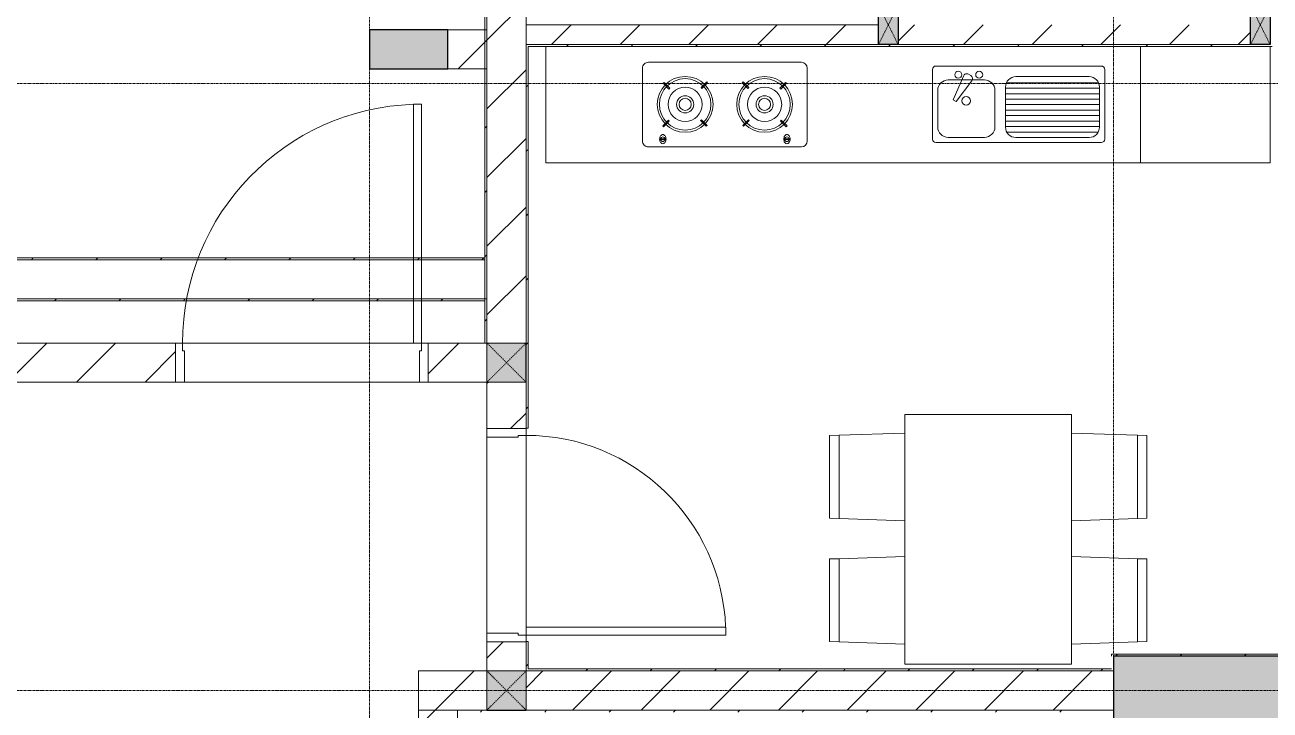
# Model space of a CAD drawing. Header units: millimetres. Extents: x 5121 to 246734, y -48180 to 129206.
# Drawn here: x 116493 to 122853, y 69837 to 73337 of the extents above; entities that cross this region are included whole.
import ezdxf

# ---------------------------------------------------------------- set-up
doc = ezdxf.new("R2010")
doc.units = ezdxf.units.MM
doc.linetypes.add('Dash', pattern=[6, 3, -3])
doc.linetypes.add('Grid Line', pattern=[22.225, 12.7, -3.175, 3.175, -3.175])
for name, color, linetype, lineweight in [('0-1', 7, 'Continuous', 5), ('A-DETL-GENF', 92, 'Continuous', 9), ('A-DOOR', 31, 'Continuous', 9), ('A-DOOR-FRAM', 31, 'Continuous', 9), ('A-FLOR', 192, 'Continuous', 9), ('A-FLOR-1', 50, 'Continuous', 9), ('A-WALL', 113, 'Continuous', 9), ('A-WALL-1', 250, 'Continuous', 18), ('A-WALL-PATT-1', 9, 'Continuous', 9), ('A-WALL-PATT-2', 50, 'Continuous', 9), ('A-WALL-PATT-3', 111, 'Continuous', 9), ('I-FURN', 30, 'Continuous', 9), ('I-FURN-1', 253, 'Continuous', 9), ('S-COLS', 52, 'Continuous', 9), ('S-COLS-1', 7, 'Continuous', 5), ('S-COLS-2', 10, 'Continuous', 25), ('S-COLS-3', 50, 'Continuous', 9), ('S-COLS-4', 253, 'Continuous', 9), ('S-COLS-5', 52, 'Continuous', 25), ('S-COLS-6', 52, 'Dash', 9), ('S-COLS-HDLN', 52, 'Dash', 9), ('S-COLS-HDLN-1', 50, 'Dash', 9), ('S-GRID-1', 1, 'Grid Line', 9)]:
    doc.layers.add(name, color=color, linetype=linetype, lineweight=lineweight)
pattern_1 = [(45, (0, 0), (-175.3625, 175.3625), [])]
pattern_2 = [(45, (0, 0), (-164.40233, 164.40233), [])]

# ---------------------------------------------------------------- blocks, each defined once
blk = doc.blocks.new('NCV_TKTC_KET CAU_rvt-1-TKCS_MB TỔNG THỂ TẦNG 1')
at = {"layer": 'S-COLS-1'}
for points in [[(118652.6, 73111.9), (118652.6, 73311.9), (118252.6, 73311.9), (118252.6, 73111.9)], [(122852.6, 69761.9), (123352.6, 69761.9), (123352.4, 70111.9), (122052.6, 70111.9), (122052.6, 69761.9), (122752.6, 69761.9)]]:
    blk.add_hatch(color=256, dxfattribs=at).paths.add_polyline_path(points)
at = {"layer": 'S-COLS-2'}
for p, q in [((118252.6, 73311.9), (118252.6, 73111.9)), ((118652.6, 73311.9), (118252.6, 73311.9)), ((118652.6, 73111.9), (118652.6, 73311.9)), ((118252.6, 73111.9), (118652.6, 73111.9)), ((123352.6, 70111.9), (122052.6, 70111.9)), ((122052.6, 70111.9), (122052.6, 69761.9))]:
    blk.add_line(p, q, dxfattribs=at)
blk = doc.blocks.new('HE BEP A1 - HE BEP A 2-V112-TKCS_MB TỔNG THỂ TẦNG 1')
at = {"layer": 'I-FURN'}
for p, q in [((0, 0), (662.4, 0)), ((0, -594.4), (0, 0)), ((662.4, 0), (662.4, -594.4)), ((662.4, 0), (662.4, -594.4)), ((3700, 0), (662.4, 0)), ((3700, -594.4), (3700, 0)), ((3700, -594.4), (3700, 0)), ((844.9, -120.7), (844.9, -476.9)), ((1706.9, -103.2), (862.4, -103.2)), ((1724.4, -476.9), (1724.4, -120.7)), ((2364, -483.2), (2364, -111.2)), ((3175.6, -81.2), (2394, -81.2)), ((2451.6, -118.3), (2484.1, -118.3)), ((2451.6, -122.3), (2451.6, -118.3)), ((2484.1, -122.3), (2451.6, -122.3)), ((2484.1, -118.3), (2484.1, -122.3)), ((3085.5, -118.3), (3085.5, -122.3)), ((3118, -118.3), (3085.5, -118.3)), ((3085.5, -122.3), (3118, -122.3)), ((3118, -122.3), (3118, -118.3)), ((3205.6, -483.2), (3205.6, -111.2)), ((871.5, -386.8), (871.5, -182.3)), ((871.5, -184.9), (1351.6, -184.9)), ((877.9, -156.9), (1345.2, -156.9)), ((924.9, -128.9), (1298.3, -128.9)), ((1351.6, -182.3), (1351.6, -386.8)), ((1405.6, -369.9), (1405.6, -183.2)), ((1459, -129.9), (1644.4, -129.9)), ((1697.8, -183.2), (1697.8, -369.9)), ((2471.8, -183.9), (2467.4, -188.3)), ((2467.4, -188.3), (2496.5, -217.4)), ((2500.9, -213), (2471.8, -183.9)), ((2689.3, -186.7), (2660.2, -215.8)), ((2693.7, -191.1), (2689.3, -186.7)), ((2875.9, -191.1), (2880.3, -186.7)), ((2880.3, -186.7), (2909.4, -215.8)), ((3068.7, -213), (3097.9, -183.9)), ((3102.3, -188.3), (3073.1, -217.4)), ((3097.9, -183.9), (3102.3, -188.3)), ((871.5, -212.9), (1351.6, -212.9)), ((871.5, -240.9), (1351.6, -240.9)), ((2496.5, -217.4), (2500.9, -213)), ((2660.2, -215.8), (2664.6, -220.2)), ((2664.6, -220.2), (2693.7, -191.1)), ((2905, -220.2), (2875.9, -191.1)), ((2909.4, -215.8), (2905, -220.2)), ((3073.1, -217.4), (3068.7, -213)), ((871.5, -268.9), (1351.6, -268.9)), ((871.5, -296.9), (1351.6, -296.9)), ((1602.7, -313.4), (1523.8, -418.4)), ((1618.1, -322.3), (1602.7, -313.4)), ((871.5, -324.9), (1351.6, -324.9)), ((871.5, -352.9), (1351.6, -352.9)), ((871.5, -380.9), (1351.6, -380.9)), ((1566.6, -443.1), (1618.1, -322.3)), ((2470.1, -405.9), (2499.2, -376.7)), ((2503.6, -381.1), (2474.5, -410.3)), ((2499.2, -376.7), (2503.6, -381.1)), ((2663, -383.9), (2667.3, -379.5)), ((2667.3, -379.5), (2696.5, -408.6)), ((2902.3, -379.5), (2873.2, -408.6)), ((2906.7, -383.9), (2902.3, -379.5)), ((3070.4, -376.7), (3066, -381.1)), ((3066, -381.1), (3095.1, -410.3)), ((3099.5, -405.9), (3070.4, -376.7)), ((876.4, -408.9), (1346.8, -408.9)), ((1298.3, -440.1), (924.9, -440.1)), ((1644.4, -423.2), (1459, -423.2)), ((1541.1, -452.3), (1528.6, -445.1)), ((2474.5, -410.3), (2470.1, -405.9)), ((2692.1, -413), (2663, -383.9)), ((2696.5, -408.6), (2692.1, -413)), ((2873.2, -408.6), (2877.5, -413)), ((2877.5, -413), (2906.7, -383.9)), ((3095.1, -410.3), (3099.5, -405.9)), ((862.4, -494.4), (1706.9, -494.4)), ((3175.6, -513.2), (2394, -513.2))]:
    blk.add_line(p, q, dxfattribs=at)
for centre, radius in [((2581.9, -298.5), 142.6), ((2581.9, -298.5), 131.3), ((2987.7, -298.5), 142.6), ((2987.7, -298.5), 131.3), ((2581.9, -298.5), 87.2), ((2987.7, -298.5), 87.2), ((1552.8, -316.6), 22.2), ((2581.9, -298.5), 43.6), ((2581.9, -298.5), 30.9), ((2987.7, -298.5), 43.6), ((2987.7, -298.5), 30.9), ((1485.9, -449.9), 17.8), ((1592.6, -449.9), 17.8)]:
    blk.add_circle(centre, radius, dxfattribs=at)
for centre, radius, start, end in [((862.4, -120.7), 17.5, 90, 180), ((1706.9, -120.7), 17.5, 0, 90), ((2394, -111.2), 30, 90, 180), ((2485.1, -120.7), 33.5, 163.94189, 180), ((2485.1, -120.7), 33.5, 180, 196.05811), ((2476.6, -118.2), 24.7, 145.20397, 163.94189), ((2467.8, -120.3), 11.6, 9.71775, 170.28225), ((2467.8, -120.3), 11.6, 189.9102, 350.0898), ((2471.3, -114.5), 18.1, 120.79762, 145.20397), ((2467.9, -108.8), 11.5, 90, 120.79762), ((2467.9, -108.8), 11.5, 59.20238, 90), ((2464.5, -114.5), 18.1, 34.79603, 59.20238), ((2459.1, -118.2), 24.7, 16.05811, 34.79603), ((2450.6, -120.7), 33.5, 0, 16.05811), ((2450.6, -120.7), 33.5, 343.94189, 0), ((3119, -120.7), 33.5, 163.94189, 180), ((3119, -120.7), 33.5, 180, 196.05811), ((3110.5, -118.2), 24.7, 145.20397, 163.94189), ((3105.2, -114.5), 18.1, 120.79762, 145.20397), ((3101.8, -120.3), 11.6, 9.71775, 170.28225), ((3101.8, -120.3), 11.6, 189.9102, 350.0898), ((3101.8, -108.8), 11.5, 90, 120.79762), ((3101.8, -108.8), 11.5, 59.20238, 90), ((3098.4, -114.5), 18.1, 34.79603, 59.20238), ((3093, -118.2), 24.7, 16.05811, 34.79603), ((3084.5, -120.7), 33.5, 0, 16.05811), ((3084.5, -120.7), 33.5, 343.94189, 0), ((3175.6, -111.2), 30, 360, 90), ((924.9, -182.3), 53.3, 90, 180), ((1298.3, -182.3), 53.3, 0, 90), ((1459, -183.2), 53.3, 90, 180), ((1644.4, -183.2), 53.3, 0, 90), ((2476.6, -123.1), 24.7, 196.05811, 214.79603), ((2471.3, -126.9), 18.1, 214.79603, 239.20238), ((2467.9, -132.6), 11.5, 239.20238, 270), ((2467.9, -132.6), 11.5, 270, 300.79762), ((2464.5, -126.9), 18.1, 300.79762, 325.20397), ((2459.1, -123.1), 24.7, 325.20397, 343.94189), ((3110.5, -123.1), 24.7, 196.05811, 214.79603), ((3105.2, -126.9), 18.1, 214.79603, 239.20238), ((3101.8, -132.6), 11.5, 239.20238, 270), ((3101.8, -132.6), 11.5, 270, 300.79762), ((3098.4, -126.9), 18.1, 300.79762, 325.20397), ((3093, -123.1), 24.7, 325.20397, 343.94189), ((1459, -369.9), 53.3, 180, 270), ((1644.4, -369.9), 53.3, 270, 0), ((924.9, -386.8), 53.3, 180, 270), ((1298.3, -386.8), 53.3, 270, 0), ((1537.5, -429.7), 17.8, 140.53825, 240.0479), ((1549.9, -436.9), 17.8, 240.0479, 339.46209), ((862.4, -476.9), 17.5, 180, 270), ((1706.9, -476.9), 17.5, 270, 0), ((2394, -483.2), 30, 180, 270), ((3175.6, -483.2), 30, 270, 0)]:
    blk.add_arc(centre, radius, start, end, dxfattribs=at)
at = {"layer": 'I-FURN-1'}
for p, q in [((0, 0), (3700, 0)), ((0, -594.4), (0, 0)), ((3700, 0), (3700, -594.4))]:
    blk.add_line(p, q, dxfattribs=at)
blk = doc.blocks.new('G1_SOF - BO TRU - 100x200-V75-TKCS_MB TỔNG THỂ TẦNG 1')
at = {"layer": 'S-COLS-3'}
blk.add_hatch(color=256, dxfattribs=at).paths.add_polyline_path([(-50, 0), (-49.6, -100), (50, -100), (50, 100), (-50, 98.4), (-50, 47)])
at = {"layer": 'S-COLS-2'}
for p, q in [((-50, 100), (50, 100)), ((-50, -100), (-50, 100)), ((50, 100), (50, -100)), ((50, -100), (-50, -100))]:
    blk.add_line(p, q, dxfattribs=at)
at = {"layer": 'S-COLS-HDLN-1'}
for p, q in [((50, -100), (-50, 100)), ((-50, -100), (50, 100))]:
    blk.add_line(p, q, dxfattribs=at)
blk = doc.blocks.new('RES_BAN AN 1 - RES_BAN AN 1-V27-TKCS_MB TỔNG THỂ TẦNG 1')
at = {"layer": 'I-FURN-1'}
for p, q in [((-425, 0), (-425, -1275)), ((425, 0), (-425, 0)), ((425, -1275), (425, 0)), ((-761.9, -113.5), (-809.6, -115.1)), ((-809.6, -115.1), (-809.6, -536.9)), ((-761.9, -113.5), (-425, -102.3)), ((-761.9, -538.5), (-761.9, -113.5)), ((-761.9, -538.5), (-761.9, -113.5)), ((-425, -102.3), (-425, -549.7)), ((425, -102.3), (425, -549.7)), ((761.9, -113.5), (425, -102.3)), ((761.9, -538.5), (761.9, -113.5)), ((761.9, -113.5), (761.9, -538.5)), ((809.6, -115.1), (761.9, -113.5)), ((809.6, -536.9), (809.6, -115.1)), ((-809.6, -536.9), (-761.9, -538.5)), ((-425, -549.7), (-761.9, -538.5)), ((425, -549.7), (761.9, -538.5)), ((761.9, -538.5), (809.6, -536.9)), ((-809.6, -745.3), (-761.9, -743.8)), ((-809.6, -1167.2), (-809.6, -745.3)), ((-761.9, -743.8), (-425, -732.5)), ((-761.9, -1168.8), (-761.9, -743.8)), ((-761.9, -743.8), (-761.9, -1168.8)), ((-425, -732.5), (-425, -1180)), ((425, -732.5), (425, -1180)), ((761.9, -743.8), (425, -732.5)), ((761.9, -743.8), (809.6, -745.3)), ((761.9, -1168.8), (761.9, -743.8)), ((761.9, -1168.8), (761.9, -743.8)), ((809.6, -745.3), (809.6, -1167.2)), ((-761.9, -1168.8), (-809.6, -1167.2)), ((-425, -1180), (-761.9, -1168.8)), ((425, -1180), (761.9, -1168.8)), ((809.6, -1167.2), (761.9, -1168.8)), ((-425, -1275), (425, -1275))]:
    blk.add_line(p, q, dxfattribs=at)
blk = doc.blocks.new('NCV_TKTC_TANG 1_rvt-1-TKCS_MB TỔNG THỂ TẦNG 1')
at = {"layer": 'A-WALL-PATT-1'}
h = blk.add_hatch(dxfattribs=at)
h.set_pattern_fill('FP_2', color=256, style=0, pattern_type=2)
h.set_pattern_definition(pattern_1)
h.paths.add_polyline_path([(120565.8, 73236.9), (120852.6, 73236.9), (120852.6, 73336.9), (119052.6, 73336.9), (119052.6, 73236.9), (120352.6, 73236.9)])
h = blk.add_hatch(dxfattribs=at)
h.set_pattern_fill('FP_2', color=256, style=0, pattern_type=2)
h.set_pattern_definition(pattern_1)
h.paths.add_polyline_path([(121800.5, 73236.9), (122752.6, 73236.9), (122752.6, 73336.9), (120952.6, 73336.9), (120952.6, 73236.9), (121183.2, 73236.9)])
at = {"layer": 'A-WALL-PATT-2'}
h = blk.add_hatch(dxfattribs=at)
h.set_pattern_fill('FP_10', color=256, style=0, pattern_type=2)
h.set_pattern_definition(pattern_2)
h.paths.add_polyline_path([(119052.6, 70036.9), (119062.6, 70037.2), (119062.6, 70187.4), (119052.6, 70187.4)])
h.paths.add_polyline_path([(119062.6, 71277.4), (119062.6, 73236.9), (119052.6, 73236.9), (119052.6, 71277.4)])
h = blk.add_hatch(dxfattribs=at)
h.set_pattern_fill('FP_10', color=256, style=0, pattern_type=2)
h.set_pattern_definition(pattern_2)
h.paths.add_polyline_path([(121183.2, 73226.9), (122862.6, 73229.2), (122862.6, 73236.9), (119062.6, 73236.9), (119062.6, 73226.9), (120997.4, 73226.9)])
h = blk.add_hatch(dxfattribs=at)
h.set_pattern_fill('FP_10', color=256, style=0, pattern_type=2)
h.set_pattern_definition(pattern_2)
h.paths.add_polyline_path([(122752.6, 70111.9), (123352.4, 70111.9), (123350.8, 70121.9), (122042.4, 70121.9), (122042.4, 70111.9), (122417.9, 70111.9)])
h = blk.add_hatch(dxfattribs=at)
h.set_pattern_fill('FP_10', color=256, style=0, pattern_type=2)
h.set_pattern_definition(pattern_2)
h.paths.add_polyline_path([(119062.6, 70036.9), (122042.4, 70036.9), (122042.4, 70046.9), (119062.6, 70046.9), (119062.6, 70037.2)])
h = blk.add_hatch(dxfattribs=at)
h.set_pattern_fill('FP_10', color=256, style=0, pattern_type=2)
h.set_pattern_definition(pattern_2)
h.paths.add_polyline_path([(118707.6, 66946.9), (118712.6, 66946.9), (118712.6, 69836.9), (118702.6, 69836.9), (118702.6, 66946.9)])
h = blk.add_hatch(dxfattribs=at)
h.set_pattern_fill('FP_10', color=256, style=0, pattern_type=2)
h.set_pattern_definition(pattern_2)
h.paths.add_polyline_path([(119627.9, 69826.9), (122052.6, 69826.9), (122052.6, 69836.9), (118712.6, 69836.7), (118713.8, 69826.9), (119283.6, 69826.9)])
at = {"layer": 'A-FLOR-1'}
for p, q in [((119052.6, 71277.4), (119052.6, 70187.4)), ((119052.7, 70187.4), (119052.7, 71277.4)), ((118852.7, 71230.3), (118852.7, 70230.3)), ((122052.4, 70036.9), (122052.4, 70111.9))]:
    blk.add_line(p, q, dxfattribs=at)
at = {"layer": 'A-WALL-1'}
for p, q in [((120852.6, 73336.9), (119052.6, 73336.9)), ((119052.6, 73336.9), (119052.6, 73236.9)), ((119052.6, 73236.9), (120852.6, 73236.9)), ((119062.6, 73236.9), (119052.6, 73236.9)), ((119052.6, 73236.9), (119052.6, 71277.4)), ((120852.6, 73236.9), (119062.6, 73236.9)), ((119062.6, 71277.4), (119062.6, 73226.9)), ((119062.6, 73226.9), (122862.6, 73226.9)), ((120952.6, 73236.9), (122752.6, 73236.9)), ((122752.6, 73236.9), (120952.6, 73236.9)), ((119052.6, 71277.4), (119062.6, 71277.4)), ((119062.6, 70187.4), (119052.6, 70187.4)), ((119052.6, 70187.4), (119052.6, 70036.9)), ((119062.6, 70046.9), (119062.6, 70187.4)), ((123352.4, 70121.9), (122042.4, 70121.9)), ((122042.4, 70121.9), (122042.4, 70111.9)), ((122052.4, 70111.9), (123352.4, 70111.9)), ((119052.6, 70036.9), (119062.6, 70036.9)), ((122042.4, 70046.9), (119062.6, 70046.9)), ((119062.6, 70036.9), (122042.4, 70036.9))]:
    blk.add_line(p, q, dxfattribs=at)
at = {"layer": 'I-FURN-1', "rotation": 180}
for name, p in [('HE BEP A1 - HE BEP A 2-V112-TKCS_MB TỔNG THỂ TẦNG 1', (122852.6, 72632.6)), ('RES_BAN AN 1 - RES_BAN AN 1-V27-TKCS_MB TỔNG THỂ TẦNG 1', (121412.6, 70071.9))]:
    blk.add_blockref(name, p, dxfattribs=at)
at = {"layer": 'S-COLS-4', "rotation": 180}
for p in [(120902.6, 73336.9), (122802.6, 73336.9)]:
    blk.add_blockref('G1_SOF - BO TRU - 100x200-V75-TKCS_MB TỔNG THỂ TẦNG 1', p, dxfattribs=at)
blk = doc.blocks.new('FD_01 - FD_01-1200x2200mm-V1-TKCS_MB TỔNG THỂ TẦNG 1')
at = {"layer": 'A-DETL-GENF'}
for p, q in [((570, 100), (570, 1320)), ((570, 1320), (610, 1320)), ((610, 1320), (610, 100)), ((610, 100), (570, 100))]:
    blk.add_line(p, q, dxfattribs=at)
blk.add_arc((610, 100), 1220, 91.87889, 180, dxfattribs=at)
at = {"layer": 'A-DOOR-FRAM'}
for p, q in [((-610, 100), (-645, 100)), ((-645, 100), (-645, -100)), ((-610, 60), (-610, 100)), ((645, 100), (610, 100)), ((610, 100), (610, 60)), ((645, -100), (645, 100)), ((-600, 60), (-610, 60)), ((-600, -100), (-600, 60)), ((610, 60), (600, 60)), ((600, 60), (600, -100)), ((-645, -100), (-600, -100)), ((600, -100), (645, -100))]:
    blk.add_line(p, q, dxfattribs=at)
blk = doc.blocks.new('FD_05 - FD_05-1000x2200mm-835434-TKCS_MB TỔNG THỂ TẦNG 1')
at = {"layer": 'A-DETL-GENF'}
for p, q in [((470, 100), (470, 1120)), ((470, 1120), (510, 1120)), ((510, 1120), (510, 100)), ((510, 100), (470, 100))]:
    blk.add_line(p, q, dxfattribs=at)
blk.add_arc((510, 100), 1020, 92.24747, 180, dxfattribs=at)
at = {"layer": 'A-DOOR-FRAM'}
for p, q in [((-510, 100), (-545, 100)), ((-545, 100), (-545, -100)), ((-510, 60), (-510, 100)), ((545, 100), (510, 100)), ((510, 100), (510, 60)), ((545, -100), (545, 100)), ((-500, 60), (-510, 60)), ((-500, -100), (-500, 60)), ((510, 60), (500, 60)), ((500, 60), (500, -100)), ((-545, -100), (-500, -100)), ((500, -100), (545, -100))]:
    blk.add_line(p, q, dxfattribs=at)
blk = doc.blocks.new('G1_SOF - BO TRU - 200x200-3051103-TKCS_MB TỔNG THỂ TẦNG 1')
at = {"layer": 'S-COLS-HDLN'}
for p, q in [((-100, -100), (100, 100)), ((100, -100), (-100, 100))]:
    blk.add_line(p, q, dxfattribs=at)

msp = doc.modelspace()

# ---------------------------------------------------------------- hatches: boundary and pattern name
at = {"layer": 'A-WALL-PATT-3'}
h = msp.add_hatch(dxfattribs=at)
h.set_pattern_fill('FP_43', color=256, style=0, pattern_type=2)
h.set_pattern_definition(pattern_2)
h.paths.add_polyline_path([(118852.5, 71711.9), (118852.5, 73111.9), (118842.5, 73111.9), (118842.5, 71711.9)])
h.paths.add_polyline_path([(118852.5, 73311.9), (118852.5, 74506.9), (118842.5, 74506.4), (118842.5, 73311.9), (118847.1, 73311.9)])
h = msp.add_hatch(dxfattribs=at)
h.set_pattern_fill('FP_1', color=256, style=0, pattern_type=2)
h.set_pattern_definition(pattern_1)
h.paths.add_polyline_path([(118852.5, 70036.9), (119052.5, 70036.9), (119052.5, 70185.3), (118852.5, 70185.3), (118852.5, 70042.8)])
h.paths.add_polyline_path([(118852.7, 71275.3), (119052.5, 71277.4), (119052.5, 71511.9), (118852.5, 71511.9), (118852.6, 71275.3)])
h.paths.add_polyline_path([(118852.5, 71711.9), (119052.5, 71711.9), (119052.5, 74516.9), (118852.5, 74516.9), (118852.5, 71718.8)])
h = msp.add_hatch(dxfattribs=at)
h.set_pattern_fill('FP_1', color=256, style=0, pattern_type=2)
h.set_pattern_definition(pattern_1)
h.paths.add_polyline_path([(118652.6, 73111.9), (118852.5, 73111.9), (118852.5, 73311.9), (118652.6, 73311.9)])
h = msp.add_hatch(dxfattribs=at)
h.set_pattern_fill('FP_43', color=256, style=0, pattern_type=2)
h.set_pattern_definition(pattern_2)
h.paths.add_polyline_path([(118252.6, 72136.9), (118842.5, 72136.9), (118842.5, 72146.9), (116262.6, 72146.9), (116262.6, 72136.9), (117928.7, 72136.9)])
h = msp.add_hatch(dxfattribs=at)
h.set_pattern_fill('FP_43', color=256, style=0, pattern_type=2)
h.set_pattern_definition(pattern_2)
h.paths.add_polyline_path([(114362.6, 71926.9), (116152.6, 71926.9), (116152.6, 71936.9), (114352.6, 71936.9), (114352.6, 71926.9), (114361.2, 71926.9)])
h.paths.add_polyline_path([(118842.5, 71926.9), (118842.5, 71936.9), (116252.6, 71936.9), (116252.6, 71926.9), (118713.8, 71926.9)])
h = msp.add_hatch(dxfattribs=at)
h.set_pattern_fill('FP_1', color=256, style=0, pattern_type=2)
h.set_pattern_definition(pattern_1)
h.paths.add_polyline_path([(118774.2, 71511.9), (118852.5, 71511.9), (118852.5, 71711.9), (118552.5, 71711.9), (118552.5, 71511.9), (118713.8, 71511.9)])
h.paths.add_polyline_path([(116261.1, 71511.9), (117262.5, 71511.9), (117262.5, 71711.9), (116252.6, 71711.9), (116252.6, 71511.9)])
h = msp.add_hatch(dxfattribs=at)
h.set_pattern_fill('FP_1', color=256, style=0, pattern_type=2)
h.set_pattern_definition(pattern_1)
h.paths.add_polyline_path([(119263, 69836.9), (122052.6, 69836.9), (122052.4, 70036.9), (119052.5, 70036.9), (119052.5, 69836.9)])
h.paths.add_polyline_path([(118713.8, 69836.9), (118852.5, 69836.9), (118852.5, 70036.9), (118502.5, 70036.9), (118502.6, 69836.9), (118702.6, 69836.9)])
h = msp.add_hatch(dxfattribs=at)
h.set_pattern_fill('FP_1', color=256, style=0, pattern_type=2)
h.set_pattern_definition(pattern_1)
h.paths.add_polyline_path([(118702.6, 66936.9), (118702.6, 69836.9), (118502.6, 69836.9), (118502.8, 66936.9), (118602.2, 66936.9)])
at = {"layer": 'S-COLS-1'}
for points in [[(118852.5, 71511.9), (119052.5, 71511.9), (119052.5, 71711.9), (118852.5, 71711.9)], [(119052.5, 69836.9), (119052.5, 70036.9), (118852.5, 70036.9), (118852.6, 69836.9)]]:
    msp.add_hatch(color=256, dxfattribs=at).paths.add_polyline_path(points)

# ---------------------------------------------------------------- linework, layer by layer
at = {"layer": 'A-FLOR'}
msp.add_line((118502.5, 66736.9), (118502.5, 69836.9), dxfattribs=at)
at = {"layer": 'A-WALL'}
for p, q in [((118852.5, 71275.3), (118852.5, 74506.9)), ((117297.5, 71711.9), (118517.5, 71711.9)), ((118842.5, 71711.9), (119052.5, 71711.9)), ((118507.5, 71511.9), (117307.5, 71511.9)), ((119052.5, 71511.9), (118852.5, 71511.9)), ((119052.5, 71240.3), (119052.5, 70220.3)), ((118852.5, 70230.3), (118852.5, 71230.3)), ((118852.5, 69836.9), (118852.5, 70185.3)), ((118842.5, 70036.9), (118502.5, 70036.9)), ((118502.5, 70036.9), (118502.5, 69836.9)), ((118852.5, 70036.9), (119052.5, 70036.9)), ((119052.5, 70036.9), (119052.5, 69836.9))]:
    msp.add_line(p, q, dxfattribs=at)
at = {"layer": 'A-WALL-1'}
for p, q in [((119052.5, 71711.9), (119052.5, 75336.9)), ((118842.5, 74506.9), (118842.5, 71711.9)), ((118852.5, 73311.9), (118652.6, 73311.9)), ((118652.6, 73311.9), (118652.6, 73111.9)), ((118652.6, 73111.9), (118852.5, 73111.9)), ((116252.6, 72136.9), (118842.5, 72136.9)), ((118842.5, 72146.9), (116262.6, 72146.9)), ((118852.5, 71936.9), (116252.6, 71936.9)), ((118852.5, 71926.9), (118852.5, 71936.9)), ((116252.6, 71926.9), (118842.5, 71926.9)), ((117262.5, 71711.9), (116252.6, 71711.9)), ((118842.5, 71711.9), (118552.5, 71711.9)), ((114352.6, 71511.9), (117262.5, 71511.9)), ((118552.5, 71511.9), (118852.5, 71511.9)), ((119052.5, 71275.3), (119052.5, 71511.9)), ((119052.5, 70036.9), (119052.5, 70185.3)), ((118852.5, 70036.9), (118842.5, 70036.9)), ((122052.6, 70036.9), (119052.5, 70036.9)), ((122052.6, 69836.9), (122052.6, 70036.9)), ((118502.5, 69836.9), (118852.5, 69836.9)), ((118502.6, 69836.9), (118502.6, 66736.9)), ((118702.6, 66936.9), (118702.6, 69836.9)), ((119052.5, 69836.9), (122052.6, 69836.9))]:
    msp.add_line(p, q, dxfattribs=at)
at = {"layer": 'S-COLS'}
for p, q in [((119052.5, 71711.9), (118852.5, 71711.9)), ((118852.5, 71711.9), (118852.5, 71511.9)), ((118852.5, 71511.9), (119052.5, 71511.9)), ((119052.5, 70036.9), (118852.5, 70036.9)), ((118852.5, 70036.9), (118852.5, 69836.9)), ((119052.5, 69836.9), (119052.5, 70036.9))]:
    msp.add_line(p, q, dxfattribs=at)
at = {"layer": 'S-COLS-5'}
for p, q in [((119052.5, 71511.9), (119052.5, 71711.9)), ((118852.5, 69836.9), (119052.5, 69836.9))]:
    msp.add_line(p, q, dxfattribs=at)
at = {"layer": 'S-GRID-1'}
for p, q in [((122052.6, 23210.6), (122052.6, 78232.7)), ((118252.6, 23210.6), (118252.6, 74295.7)), ((129301.8, 73036.9), (31601.8, 73036.9)), ((129301.8, 69936.9), (31601.8, 69936.9))]:
    msp.add_line(p, q, dxfattribs=at)

# ---------------------------------------------------------------- block references
at = {"layer": '0-1'}
for name in ['NCV_TKTC_KET CAU_rvt-1-TKCS_MB TỔNG THỂ TẦNG 1', 'NCV_TKTC_TANG 1_rvt-1-TKCS_MB TỔNG THỂ TẦNG 1']:
    msp.add_blockref(name, (0, 0), dxfattribs=at)
at = {"layer": 'A-DOOR'}
msp.add_blockref('FD_01 - FD_01-1200x2200mm-V1-TKCS_MB TỔNG THỂ TẦNG 1', (117907.5, 71611.9), dxfattribs=at)
at = {"layer": 'A-DOOR', "rotation": 270.0000000000001}
msp.add_blockref('FD_05 - FD_05-1000x2200mm-835434-TKCS_MB TỔNG THỂ TẦNG 1', (118952.5, 70730.3), dxfattribs=at)
at = {"layer": 'S-COLS-6', "rotation": 180}
for p in [(118952.5, 71611.9), (118952.5, 69936.9)]:
    msp.add_blockref('G1_SOF - BO TRU - 200x200-3051103-TKCS_MB TỔNG THỂ TẦNG 1', p, dxfattribs=at)

doc.saveas('drawing.dxf')
